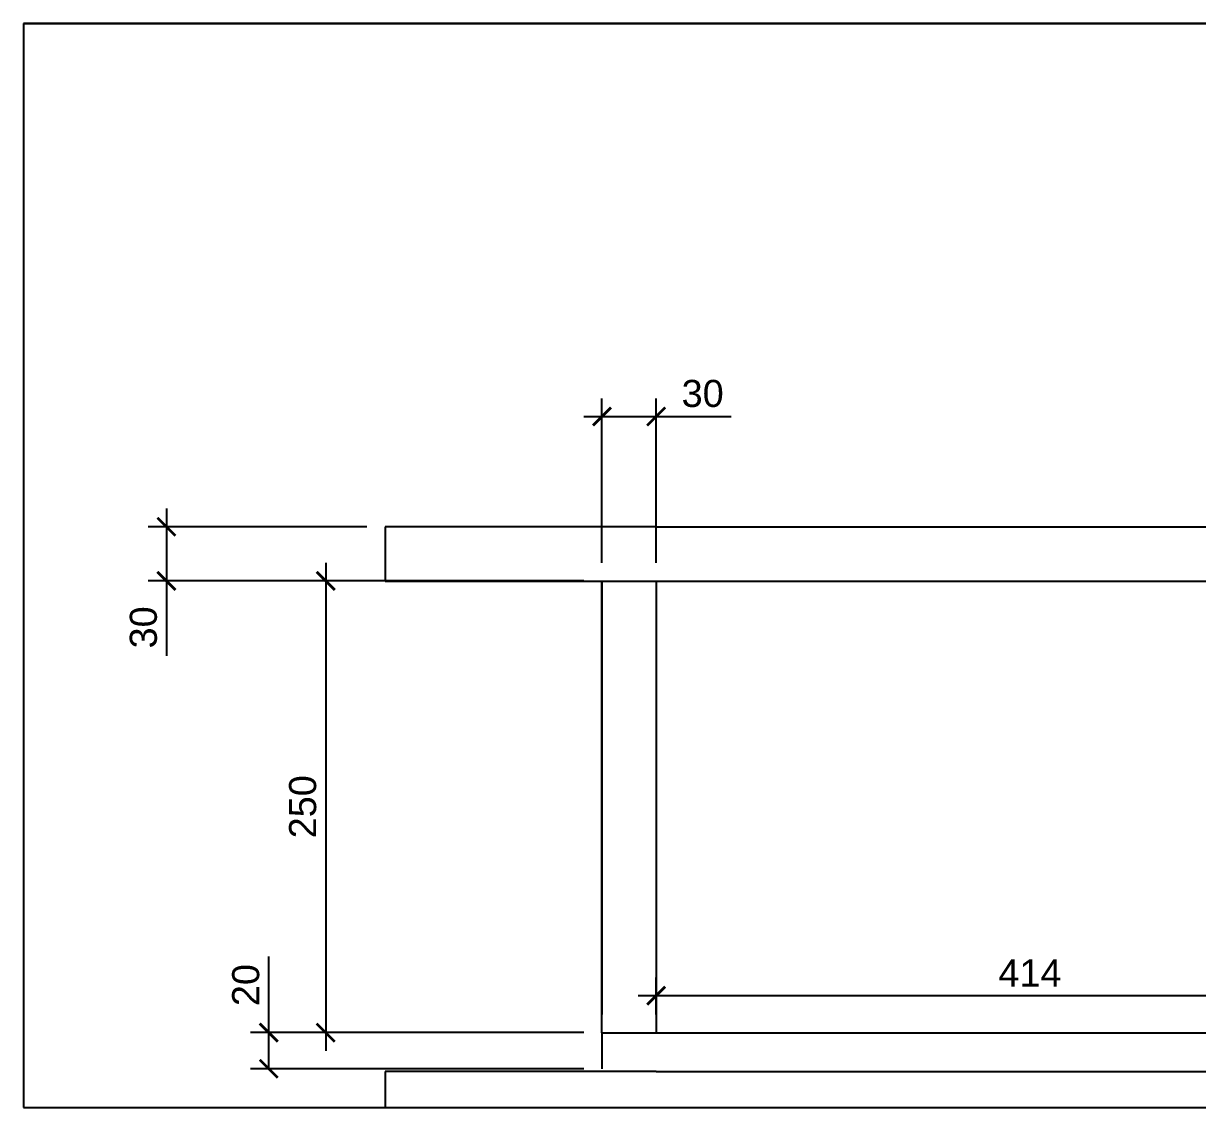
# Model space of a CAD drawing. Header units: centimetres. Extents: x -3096 to 17897, y -3131 to 15798.
# Drawn here: x 12123 to 12773, y 912 to 1512 of the extents above; entities that cross this region are included whole.
import ezdxf

# ---------------------------------------------------------------- set-up
doc = ezdxf.new("R2010")
doc.units = ezdxf.units.CM
doc.layers.add('A-ANNO SYMB', color=3, linetype='Continuous', lineweight=13)
doc.styles.get("Standard").update_dxf_attribs({"font": 'arial.ttf'})
doc.dimstyles.new('1_100', dxfattribs={"dimtxt": 15, "dimasz": 10, "dimexe": 10, "dimexo": 10, "dimgap": 5, "dimtad": 2, "dimdec": 0, "dimtxsty": 'Standard', "dimblk": 'ARCHTICK', "dimcen": 2.5, "dimdle": 10, "dimadec": 0, "dimazin": 0, "dimtfac": 1, "dimtdec": 0, "dimtmove": 0, "dimatfit": 3, "dimldrblk": 'ARCHTICK', "dimfxl": 1, "dimarcsym": 0})

# ---------------------------------------------------------------- blocks, each defined once
blk = doc.blocks.new('_ArchTick')
at = {"color": 0, "linetype": 'ByBlock', "const_width": 0.15}
blk.add_lwpolyline([(-0.5, -0.5), (0.5, 0.5)], dxfattribs=at)
blk = doc.blocks.new('*D47')
at = {"layer": 'A-ANNO SYMB', "color": 0, "lineweight": -2, "transparency": 16777216}
for p, q in [((12473.33, 963.86), (12473.33, 984.33)), ((12886.83, 963.86), (12886.83, 984.33)), ((12463.33, 974.33), (12896.83, 974.33))]:
    blk.add_line(p, q, dxfattribs=at)
at = {"layer": 'Defpoints', "color": 0, "transparency": 16777216}
for p in [(12886.83, 974.33), (12473.33, 953.86), (12886.83, 953.86)]:
    blk.add_point(p, dxfattribs=at)
at = {"layer": 'A-ANNO SYMB', "color": 0, "lineweight": -2, "transparency": 16777216, "xscale": 10, "yscale": 10, "zscale": 10, "rotation": 180}
blk.add_blockref('_ArchTick', (12473.33, 974.33), dxfattribs=at)
at = {"layer": 'A-ANNO SYMB', "color": 0, "lineweight": -2, "transparency": 16777216, "xscale": 10, "yscale": 10, "zscale": 10}
blk.add_blockref('_ArchTick', (12886.83, 974.33), dxfattribs=at)
at = {"layer": 'A-ANNO SYMB', "color": 0, "transparency": 16777216, "insert": (12680.08, 986.86), "char_height": 15, "attachment_point": 5}
blk.add_mtext('414', dxfattribs=at)
blk = doc.blocks.new('*D50')
at = {"layer": 'A-ANNO SYMB', "color": 0, "lineweight": -2, "transparency": 16777216}
for p, q in [((12202.39, 1243.86), (12202.39, 1203.86)), ((12313.33, 1233.86), (12192.39, 1233.86)), ((12313.33, 1203.86), (12192.39, 1203.86)), ((12202.39, 1203.86), (12202.39, 1162.44))]:
    blk.add_line(p, q, dxfattribs=at)
at = {"layer": 'Defpoints', "color": 0, "transparency": 16777216}
for p in [(12323.33, 1233.86), (12202.39, 1203.86), (12323.33, 1203.86)]:
    blk.add_point(p, dxfattribs=at)
at = {"layer": 'A-ANNO SYMB', "color": 0, "lineweight": -2, "transparency": 16777216, "xscale": 10, "yscale": 10, "zscale": 10}
for p, rotation in [((12202.39, 1233.86), 90), ((12202.39, 1203.86), 270)]:
    blk.add_blockref('_ArchTick', p, dxfattribs=dict(at, rotation=rotation))
at = {"layer": 'A-ANNO SYMB', "color": 0, "transparency": 16777216, "insert": (12189.73, 1178.15), "char_height": 15, "attachment_point": 5, "rotation": 90}
blk.add_mtext('30', dxfattribs=at)
blk = doc.blocks.new('*D51')
at = {"layer": 'A-ANNO SYMB', "color": 0, "lineweight": -2, "transparency": 16777216}
for p, q in [((12290.5, 1213.86), (12290.5, 943.86)), ((12433.33, 1203.86), (12280.5, 1203.86)), ((12433.33, 953.86), (12280.5, 953.86))]:
    blk.add_line(p, q, dxfattribs=at)
at = {"layer": 'Defpoints', "color": 0, "transparency": 16777216}
for p in [(12443.33, 1203.86), (12290.5, 953.86), (12443.33, 953.86)]:
    blk.add_point(p, dxfattribs=at)
at = {"layer": 'A-ANNO SYMB', "color": 0, "lineweight": -2, "transparency": 16777216, "xscale": 10, "yscale": 10, "zscale": 10}
for p, rotation in [((12290.5, 1203.86), 90), ((12290.5, 953.86), 270)]:
    blk.add_blockref('_ArchTick', p, dxfattribs=dict(at, rotation=rotation))
at = {"layer": 'A-ANNO SYMB', "color": 0, "transparency": 16777216, "insert": (12277.84, 1078.86), "char_height": 15, "attachment_point": 5, "rotation": 90}
blk.add_mtext('250', dxfattribs=at)
blk = doc.blocks.new('*D52')
at = {"layer": 'A-ANNO SYMB', "color": 0, "lineweight": -2, "transparency": 16777216}
for p, q in [((12259, 953.86), (12259, 996.01)), ((12259, 933.86), (12259, 963.86)), ((12433.33, 953.86), (12249, 953.86)), ((12433.33, 933.86), (12249, 933.86))]:
    blk.add_line(p, q, dxfattribs=at)
at = {"layer": 'Defpoints', "color": 0, "transparency": 16777216}
for p in [(12443.33, 953.86), (12259, 933.86), (12443.33, 933.86)]:
    blk.add_point(p, dxfattribs=at)
at = {"layer": 'A-ANNO SYMB', "color": 0, "lineweight": -2, "transparency": 16777216, "xscale": 10, "yscale": 10, "zscale": 10}
for p, rotation in [((12259, 953.86), 90), ((12259, 933.86), 270)]:
    blk.add_blockref('_ArchTick', p, dxfattribs=dict(at, rotation=rotation))
at = {"layer": 'A-ANNO SYMB', "color": 0, "transparency": 16777216, "insert": (12246.34, 980.17), "char_height": 15, "attachment_point": 5, "rotation": 90}
blk.add_mtext('20', dxfattribs=at)
blk = doc.blocks.new('*D59')
at = {"layer": 'A-ANNO SYMB', "color": 0, "lineweight": -2, "transparency": 16777216}
for p, q in [((12443.33, 1213.86), (12443.33, 1304.86)), ((12473.33, 1213.86), (12473.33, 1304.86)), ((12433.33, 1294.86), (12473.33, 1294.86)), ((12473.33, 1294.86), (12514.76, 1294.86))]:
    blk.add_line(p, q, dxfattribs=at)
at = {"layer": 'Defpoints', "color": 0, "transparency": 16777216}
for p in [(12473.33, 1294.86), (12443.33, 1203.86), (12473.33, 1203.86)]:
    blk.add_point(p, dxfattribs=at)
at = {"layer": 'A-ANNO SYMB', "color": 0, "lineweight": -2, "transparency": 16777216, "xscale": 10, "yscale": 10, "zscale": 10, "rotation": 180}
blk.add_blockref('_ArchTick', (12443.33, 1294.86), dxfattribs=at)
at = {"layer": 'A-ANNO SYMB', "color": 0, "lineweight": -2, "transparency": 16777216, "xscale": 10, "yscale": 10, "zscale": 10}
blk.add_blockref('_ArchTick', (12473.33, 1294.86), dxfattribs=at)
at = {"layer": 'A-ANNO SYMB', "color": 0, "transparency": 16777216, "insert": (12499.05, 1307.52), "char_height": 15, "attachment_point": 5}
blk.add_mtext('30', dxfattribs=at)

msp = doc.modelspace()

# ---------------------------------------------------------------- linework, layer by layer
for p, q in [((12123.33, 1512.39), (14123.33, 1512.39)), ((13104.1, 1512.39), (12123.33, 1512.39)), ((12123.33, 1512.39), (12123.33, 912.39)), ((12473.33, 1233.81), (12323.33, 1233.81)), ((12323.33, 1233.81), (12323.33, 1203.81)), ((12473.33, 1233.81), (13773.33, 1233.81)), ((12323.33, 1203.81), (13773.33, 1203.81)), ((12443.33, 953.81), (12443.33, 1203.81)), ((12443.33, 1203.81), (12443.33, 963.81)), ((12473.33, 1203.81), (12473.33, 953.81)), ((12443.33, 953.81), (13799.82, 953.81)), ((12443.33, 953.81), (12443.33, 933.81)), ((12473.33, 932.39), (12323.33, 932.39)), ((12323.33, 932.39), (12323.33, 912.39)), ((12473.33, 932.39), (12473.33, 932.39)), ((12473.33, 932.39), (13773.33, 932.39)), ((12123.33, 912.39), (14123.33, 912.39))]:
    msp.add_line(p, q)

# ---------------------------------------------------------------- dimensions: what is measured, and where the dimension line sits
at = {"layer": 'A-ANNO SYMB'}
for base, p1, p2, picture, middle in [((12473.33, 1294.86), (12443.33, 1203.86), (12473.33, 1203.86), '*D59', (12499.05, 1307.52)), ((12886.83382292, 974.3251223), (12473.33382292, 953.8637507), (12886.83382292, 953.8637507), '*D47', (12680.08382292, 986.85581807))]:
    dim = msp.add_linear_dim(base=base, p1=p1, p2=p2, dimstyle='1_100', dxfattribs=at)
    dim.commit()
    dim.dimension.update_dxf_attribs({"geometry": picture, "text_midpoint": middle})
for base, p1, p2, picture, middle in [((12202.39, 1203.86), (12323.33, 1233.86), (12323.33, 1203.86), '*D50', (12189.73, 1178.15)), ((12290.5, 953.86), (12443.33, 1203.86), (12443.33, 953.86), '*D51', (12277.84, 1078.86))]:
    dim = msp.add_linear_dim(base=base, p1=p1, p2=p2, angle=90, dimstyle='1_100', dxfattribs=at)
    dim.commit()
    dim.dimension.update_dxf_attribs({"geometry": picture, "text_midpoint": middle})
dim = msp.add_linear_dim(base=(12259, 933.86), p1=(12443.33, 953.86), p2=(12443.33, 933.86), angle=90, dimstyle='1_100', dxfattribs=at)
dim.commit()
dim.dimension.update_dxf_attribs({"geometry": '*D52', "text_midpoint": (12259, 980.17), "dimtype": 160})

doc.saveas('drawing.dxf')
